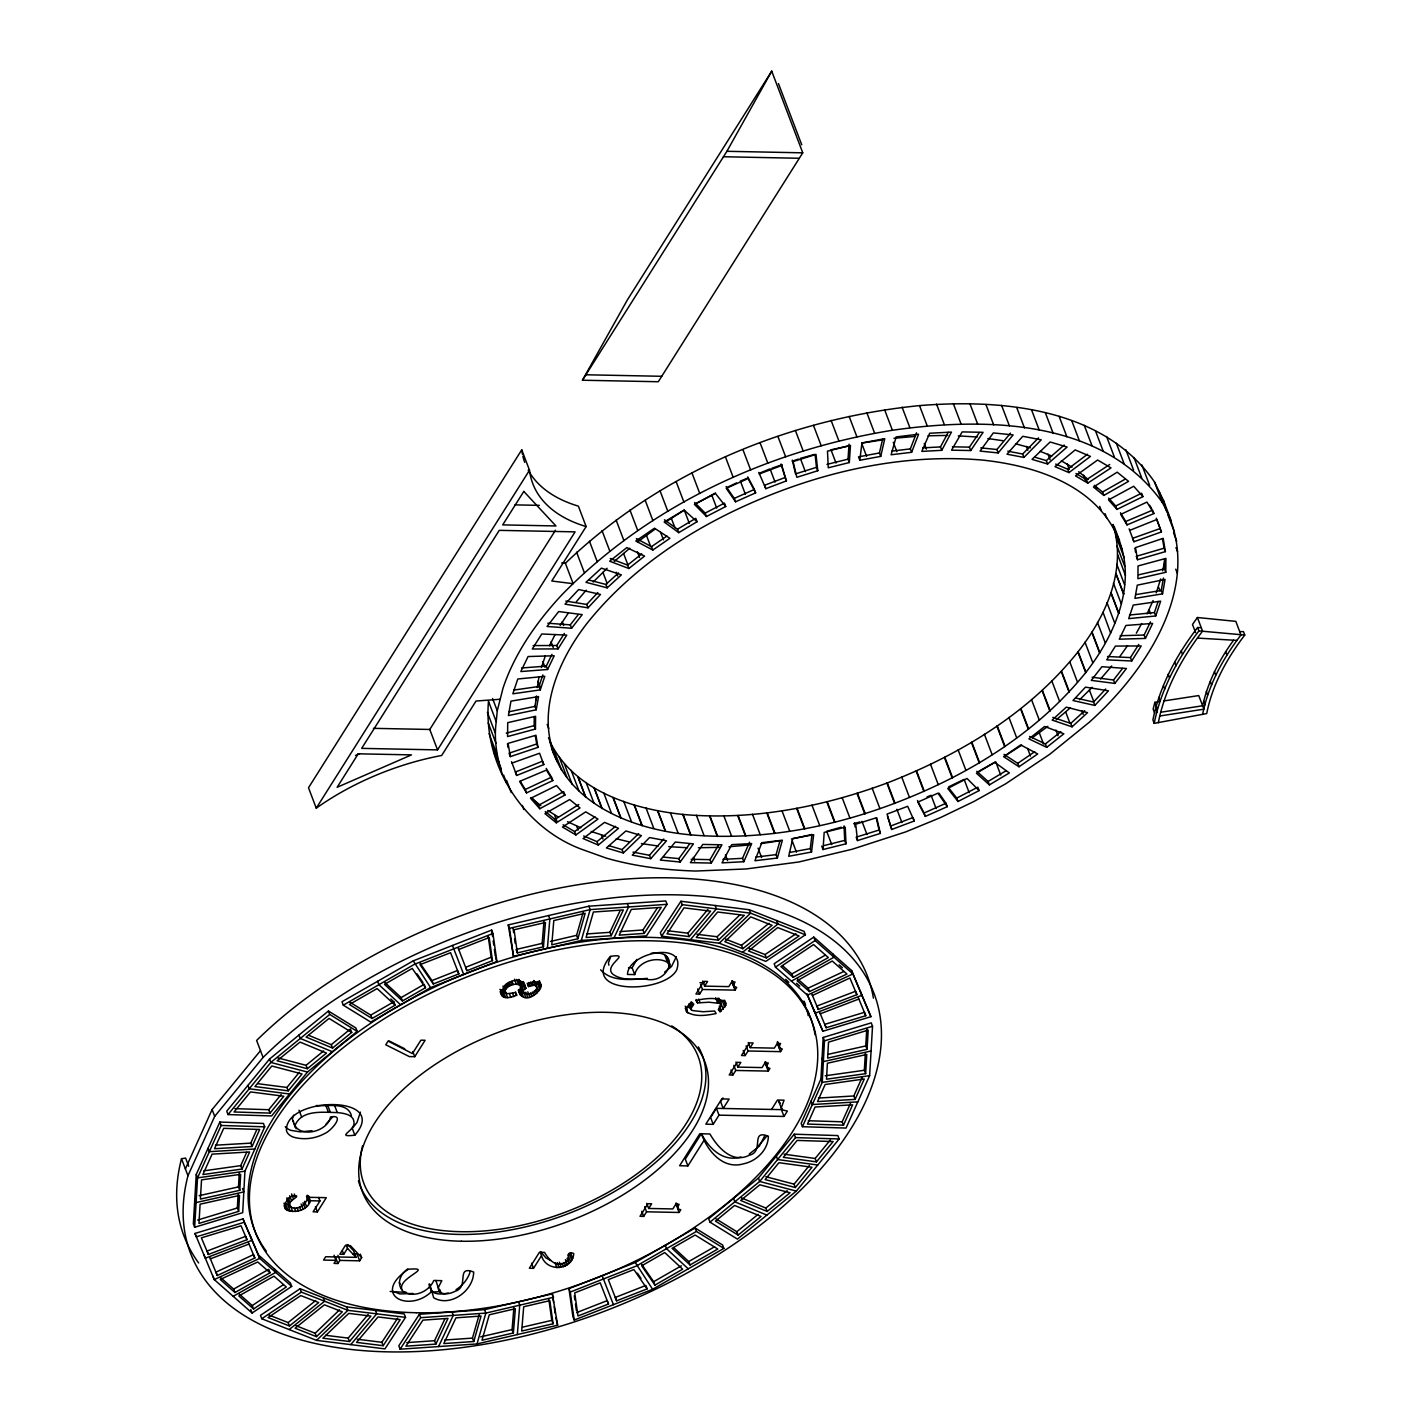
<?xml version="1.0" encoding="UTF-8"?>
<svg xmlns="http://www.w3.org/2000/svg" width="1423" height="1423" viewBox="0 0 1423 1423"><rect width="100%" height="100%" fill="white"/><g stroke="black" fill="none" stroke-linecap="round" stroke-linejoin="round"><path stroke-width="1.5" d="M535.457 729.021L535.599 716.285L507.726 722.653L507.566 736.563L535.457 729.021L534.159 725.623L534.248 717.139M1112.964 524.536C1128.403 573.931 1101.704 625.177 1069.74 661.766C1021.465 717.868 955.687 756.325 887.312 782.935C822.263 807.054 752.233 820.733 682.738 814.418C632.15 808.976 573.985 790.743 549.99 741.739C565.144 803.835 633.164 829.645 690.493 834.839C765.147 841.402 840.566 825.785 909.475 797.431C976.569 769.843 1040.124 729.341 1085.927 672.314C1115.863 634.249 1139.147 579.677 1115.757 532.807C1091.69 483.678 1033.329 465.481 982.617 460.091C908.087 453.617 832.811 469.234 764.009 497.552C696.914 525.123 633.377 565.643 587.574 622.651C557.638 660.717 534.354 715.289 557.745 762.159M1165.775 572.313L1165.917 558.403L1138.044 565.945L1137.902 578.681L1165.775 572.313L1164.476 568.898L1164.583 558.972M238.655 1211.382L239.509 1195.409L200.092 1204.196L198.971 1223.424L238.655 1211.382L237.356 1207.985L238.103 1194.004M239.793 1190.304L240.647 1174.331L201.532 1179.863L200.394 1199.091L239.793 1190.304L238.495 1186.907L239.242 1172.926M244.934 1171.182L242.693 1212.681L194.649 1227.266L193.35 1223.851L196.249 1174.455L219.836 1122.071L263.415 1123.441L264.714 1126.838L244.934 1171.182L197.53 1177.87L196.249 1174.455M820.946 1078.954L823.188 1037.456L871.232 1022.87L872.53 1026.268L869.631 1075.663L846.045 1128.065L802.447 1126.696L801.167 1123.298L820.946 1078.954L822.245 1082.352L802.447 1126.696M823.188 1037.456L824.468 1040.853L822.245 1082.352L869.631 1075.663M194.649 1227.266L197.53 1177.87L221.134 1125.468L219.836 1122.071M865.646 1073.671L866.767 1054.443L827.386 1063.23L826.514 1079.203L865.646 1073.671L864.348 1070.274L865.344 1053.18M867.069 1049.356L868.19 1030.11L828.524 1042.152L827.652 1058.125L867.069 1049.356L865.771 1045.941L866.767 1028.847M849.318 462.546L850.474 445.435L827.492 451.162L828.275 467.793L849.318 462.546L848.019 459.149L849.033 444.172M823.028 849.531L824.184 832.419L845.226 827.172L846.009 843.803L823.028 849.531L821.729 846.134M429.39 1287.815L429.675 1284.115L433.713 1297.794C450.629 1307.648 473.61 1290.59 473.663 1272.02C455.218 1264.976 469.768 1286.872 455.324 1291.212C450.54 1293.738 442.411 1295.802 438.658 1290.643L438.462 1287.228L441.824 1280.647L433.784 1280.487C428.963 1291.942 413.221 1298.576 402.673 1290.999C396.217 1283.368 400.414 1273.976 407.707 1268.942M542.163 943.378L516.051 949.479L517.349 952.894L543.461 946.793L542.163 943.378L543.995 921.286M543.461 946.793L545.471 922.495L514.059 929.77L517.349 952.894M513.365 1332.977L515.375 1308.698L489.281 1314.799L481.988 1340.253L513.365 1332.977L512.084 1329.58L513.899 1307.506M547.41 948.376L549.847 918.956L548.549 915.558M517.332 1334.578L519.751 1305.158L518.47 1301.76M496.236 721.692L497.25 710.789L503.066 688.021A357.422 196.765 -20.8 0 1 561.658 595.045C649.173 504.952 769.292 450.184 892.399 430.262C984.556 417.064 1102.7 418.664 1162.271 502.408C1206.882 581.011 1147.578 670.34 1088.844 722.617L1049.605 754.386L1005.723 783.788L973.759 801.576L940.301 817.674L905.704 831.904L852.288 849.211L798.943 861.964L746.221 868.955L695.883 871.036C665.644 870.182 635.441 866.482 606.305 858.105L581.491 849.229C522.348 827.101 483.073 763.831 488.48 701.272L496.236 721.692C493.763 739.32 496.876 757.125 502.194 773.97M536.097 700.169L536.507 695.954M537.307 687.54L538.908 677.33M1164.743 560.306L1162.751 570.801M811.537 852.039L813.671 834.714L792.771 838.609L788.698 856.29L811.537 852.039L810.256 848.642L811.857 835.639M859.812 460.252L861.947 442.927L884.786 438.675L880.73 456.374L859.812 460.252L858.514 456.854L879.432 452.959L882.598 439.209M725.73 1005.367L725.445 1002.201C717.05 996.545 705.274 998.555 695.811 1000.405L697.537 1002.895L708.974 1002.219L719.398 1003.357L721.319 1004.887L718.313 1009.636L720.074 1011.735L725.73 1005.367L723.791 1000.262M677.917 1206.633L677.971 1208.839L680.781 1209.763L679.073 1212.467L646.576 1211.809L643.676 1216.398L639.994 1216.327L647.963 1203.698L651.645 1203.769L648.675 1208.465L672.848 1208.945L675.818 1204.249L679.109 1204.32L677.917 1206.633L676.619 1203.235M733.859 984.307L733.93 986.513L736.723 987.437L735.015 990.123L702.517 989.483L699.618 994.072L695.936 994.001L703.905 981.372L707.587 981.443L704.616 986.139L728.789 986.619L731.76 981.923L735.051 981.995L733.859 984.307L732.56 980.909M767.104 1065.276L767.175 1067.481L769.968 1068.406L768.278 1071.092L735.762 1070.452L732.863 1075.041L729.181 1074.97L737.167 1062.341L740.849 1062.412L737.879 1067.108L762.052 1067.588L765.023 1062.892L768.313 1062.963L767.104 1065.276L765.823 1061.878M779.395 1045.816L779.448 1048.022L782.259 1048.947L780.551 1051.65L748.053 1050.992L745.154 1055.581L741.472 1055.51L749.441 1042.881L753.123 1042.952L750.152 1047.648L774.325 1048.128L777.296 1043.433L780.587 1043.504L779.395 1045.816L778.096 1042.419M360.393 1112.146L356.977 1122.516L352.246 1128.368L354.825 1135.18C334.316 1137.528 355.376 1130.983 353.989 1122.32C353.58 1114.298 343.459 1113.248 337.269 1112.555C322.843 1112.412 301.356 1109.335 294.952 1125.718C302.21 1137.902 327.664 1131.232 330.492 1117.002C346.145 1113.711 330.972 1131.125 324.889 1133.42C315.461 1138.649 303.864 1140.161 293.494 1137.155A26.379 14.515 -20.8 0 1 286.503 1130.929C283.835 1096.048 390.791 1094.145 354.825 1135.18M536.222 709.792L538.552 696.576L510.964 701.13L508.402 715.556L536.222 709.792L534.923 706.395L536.596 696.95M1162.538 593.836L1165.081 579.41L1137.279 585.173L1134.931 598.389L1162.538 593.836L1161.239 590.438L1163.427 578.058M669.895 964.136C659.685 955.029 638.109 960.436 634.711 974.595L627.507 974.453C627.792 952.699 686.58 940.443 676.743 969.828C664.648 993.912 578.165 995.175 610.325 956.381C633.235 952.912 602.658 964.972 612.815 974.186C622.242 981.159 635.032 978.757 646.06 979.255C670.002 984.058 681.315 949.177 651.289 953.25M676.352 956.665L671.585 966.43L664.63 972.14M1159.265 701.664L1154.871 702.339L1153.146 709.116L1154.693 713.208M1201.279 627.721L1197.597 627.507C1176.643 654.865 1159.692 685.922 1152.915 719.967L1154.195 723.364L1206.722 713.563C1212.36 684.588 1227 658.315 1244.769 635.049L1243.489 631.652L1239.7 631.581M1154.195 723.364C1160.972 689.319 1177.924 658.262 1198.895 630.905L1197.597 627.507M1158.304 722.724C1164.975 688.981 1181.748 658.226 1202.577 631.136L1197.401 617.511L1235.822 621.371L1240.981 634.978C1222.908 658.475 1208.394 685.192 1202.577 714.471M1233.581 640.243C1219.209 659.81 1207.896 681.991 1202.631 705.772L1160.937 712.212M541.416 667.565L545.347 655.736M1156.223 592.893L1160.67 578.983M777.367 858.033L782.401 840.193L761.839 842.683L754.919 860.755L777.367 858.033L776.069 854.636L779.982 840.762M518.968 991.6C527.399 1012.714 558.012 973.225 527.595 983.755L528.556 986.584L533.643 985.285L535.671 985.623L537.022 987.971C534.55 996.1 520.053 996.296 520.302 986.157M577.88 938.735L585.173 913.281L553.796 920.556L551.786 944.836L577.88 938.735L576.582 935.338L583.27 912.001M581.313 940.443L590.154 909.599L588.855 906.202L508.242 924.914L513.49 956.309L581.313 940.443L646.469 935.854L667.049 904.334L665.768 900.937L588.855 906.202M473.77 1341.515L481.063 1316.044L455.965 1317.823L443.816 1343.579L473.77 1341.515L472.472 1338.118L479.16 1314.763M477.007 1343.935L485.848 1313.091L484.549 1309.676L419.394 1314.265L398.814 1345.802L400.112 1349.2L477.007 1343.935L557.638 1325.222L552.373 1293.827L484.549 1309.676M540.278 689.888L544.796 676.334L517.776 679.002L512.831 693.801L540.278 689.888L538.979 686.473L542.857 674.876M1155.725 615.963L1160.652 601.164L1133.224 605.077L1128.706 618.631L1155.725 615.963L1154.427 612.566L1158.126 601.449M541.523 1255.62C545.97 1272.375 572.775 1270.917 573.736 1253.503C564.86 1249.821 571.495 1261.454 564.237 1263.001C555.664 1267.413 548.389 1259.124 544.511 1252.382L539.442 1252.276L529.356 1268.267L533.5 1268.355L541.523 1255.62L540.242 1252.222M764.934 1135.483L759.277 1146.226L749.245 1154.035M293.707 1115.116L292.355 1118.923L295.237 1127.336M470.284 1271.415C468.025 1278.975 462.742 1285.52 456.054 1289.647M318.663 1197.543L319.962 1200.941L313.113 1211.809L317.347 1211.898L326.312 1197.668L307.742 1197.294C306.265 1205.121 297.176 1211.044 289.883 1206.579L289.278 1204.854C288.94 1199.874 303.935 1194.555 292.231 1195.925C269.178 1212.876 305.874 1217.875 310.374 1200.763L308.435 1195.658M911.645 452.283L918.582 434.211L896.134 436.932L891.1 454.773L911.645 452.283L910.364 448.885L916.519 432.823M520.267 995.015L518.381 990.568L522.241 987.455C518.417 981.39 506.855 984.591 504.934 991.137L506.855 993.734L515.304 992.667L516.709 995.228C486.346 1007.395 508.242 969.668 524.251 983.471L525.887 988.345L522.241 991.262M634.711 974.595L632.132 967.782L636.846 959.387M549.42 645.775L555.112 634.498M1147.045 613.936L1153.092 600.542M743.838 861.715L751.7 843.572L731.742 844.639L722.012 862.872L743.838 861.715L742.539 858.318L749.53 842.185M242.035 1169.03L249.648 1151.954L212.08 1154.142L202.884 1174.562L242.035 1169.03L240.736 1165.633L246.659 1152.345M252.067 1146.529L259.68 1129.453L223.696 1128.332L214.517 1148.717L252.067 1146.529L250.768 1143.131L256.691 1129.844M686.562 1011.753L687.22 1006.595L691.898 1002.219L693.766 1004.282L690.671 1009.085L692.61 1010.579L703.015 1011.735L714.613 1011.006L716.125 1013.55C706.68 1015.417 694.94 1017.392 686.562 1011.753L685.263 1008.356M185.381 1168.923L212.098 1109.549L260.498 1050.636M187.961 1175.718L214.695 1116.344L263.077 1057.449A365.604 201.266 -20.8 0 1 833.327 940.229A365.604 201.266 -20.8 0 1 595.579 1314.55A365.604 201.266 -20.8 0 1 187.961 1175.718L181.504 1158.713L185.595 1158.091L188.708 1166.255M843.465 1125.202L852.644 1104.817L815.094 1107.005L807.481 1124.081L843.465 1125.202L842.167 1121.804L850.527 1103.27M855.098 1099.392L864.277 1078.972L825.144 1084.504L817.514 1101.58L855.098 1099.392L853.8 1095.977L862.142 1077.424M611.196 935.711L623.345 909.955L593.391 912.018L586.098 937.49L611.196 935.711L609.898 932.314L620.179 910.524M613.9 938.148L628.61 906.967L627.312 903.569M435.865 1344.112L447.996 1318.374L422.916 1320.135L405.929 1346.176L435.865 1344.112L434.566 1340.715L444.848 1318.943M438.551 1346.567L453.261 1315.386L451.98 1311.97M547.588 669.504L554.223 655.772L528.075 656.537L520.818 671.549L547.588 669.504L546.29 666.106L551.982 654.331M1145.426 638.429L1152.666 623.416L1125.913 625.462L1119.278 639.194L1145.426 638.429L1144.128 635.032L1150.478 621.887M610.752 956.541L608.475 962.66L608.848 965.203M536.044 984.663L538.107 981.354L540.704 988.167M941.759 450.326L951.471 432.094L929.664 433.25L921.802 451.393L941.759 450.326L940.461 446.929L948.234 432.343M560.2 625.391L568.097 613.402M1136.319 633.199L1141.673 623.576M582.452 380.226L627.276 300.075L771.728 71.15L802.75 152.83L658.298 381.738L582.452 380.226L726.904 151.3L771.728 71.15M711.322 863.067L721.941 844.8L702.784 844.426L690.386 862.64L711.322 863.067L710.024 859.652L718.526 845.049M561.711 562.957L565.393 563.277L573.149 583.697L551.768 581.011L586.134 526.563A183.869 101.211 -20.8 0 1 529.498 470.23L521.743 449.828L308.506 787.755L316.262 808.175A183.869 101.211 -20.8 0 1 441.681 755.488L476.029 701.041L500.202 699.262M316.262 808.175L529.498 470.23M437.537 749.885L575.105 531.864L499.242 530.352L361.673 748.373L437.537 749.885L429.782 729.465L555.486 530.245M558.047 648.888L566.745 635.12L541.754 633.982L532.273 649.013L558.047 648.888L556.767 645.491L564.362 633.431M414.751 1056.702L425.121 1040.266L420.888 1040.177L412.421 1053.571L388.088 1041.067L385.758 1044.784L409.344 1056.595L414.751 1056.702L412.812 1051.597M334.031 1255.228L335.97 1260.333L334.031 1263.411L337.909 1263.499L339.848 1260.404L337.909 1255.317M339.848 1260.404L359.645 1260.814L361.655 1257.612L350.396 1245.641L345.309 1245.552L339.83 1254.232L343.708 1254.303L347.479 1248.345L346.18 1244.929M713.19 1124.33L718.989 1115.152L784.002 1116.45L781.405 1109.638L716.409 1108.339L710.611 1117.535L713.19 1124.33L705.826 1124.188L721.781 1098.93L729.145 1099.072L723.204 1108.464L720.625 1101.669L722.991 1097.898M701.379 1133.633L685.299 1159.105L687.896 1165.917L679.607 1165.739L699.796 1133.757L709.917 1133.971C717.69 1147.436 732.24 1164.032 749.387 1155.191C764.774 1151.598 749.761 1129.044 768.384 1136.23C768.135 1149.962 756.556 1161.097 743.589 1163.801C723.115 1169.902 707.32 1150.976 701.379 1133.633C708.814 1148.343 723.169 1162.431 741.009 1156.988M687.896 1165.917L703.976 1140.428M771.551 1109.424L777.474 1100.032L784.073 1100.175L781.227 1108.055L783.024 1110.082L787.399 1111.061L784.002 1116.45M1131.73 660.984L1141.228 645.953L1115.436 646.078L1106.756 659.845L1131.73 660.984L1130.449 657.586L1138.756 644.423M619.966 931.603L642.947 929.984L657.515 907.678M644.245 933.399L661.233 907.358L631.314 909.422L619.165 935.16L644.245 933.399L642.947 929.984M383.178 1345.696L400.183 1319.655L378.002 1316.951L356.55 1342.387L383.178 1345.696L381.88 1342.298L397.675 1318.125M405.537 1317.342L384.939 1348.879L316.564 1340.377L261.761 1318.747L260.48 1315.35L300.093 1288.722L346.625 1306.919L404.239 1313.945L405.537 1317.342L347.906 1310.334L301.374 1292.137L300.093 1288.722M680.923 901.257L660.343 932.776L661.642 936.192L719.255 943.2L765.787 961.397L805.4 934.786L804.102 931.389L749.298 909.742L680.923 901.257L682.222 904.654L661.642 936.192M400.112 1349.2L420.692 1317.68L485.848 1313.091L553.672 1297.242M970.717 450.54L983.115 432.325L962.179 431.898L951.56 450.166L970.717 450.54L969.419 447.142L979.344 432.556M1120.061 656.252L1127.567 645.615M1197.401 617.511L1192.492 624.466L1195.605 632.648M680.176 862.036L693.446 843.875L675.285 842.042L660.343 860.061L680.176 862.036L678.878 858.638L689.728 843.768M567.884 1255.104L569.129 1253.396L571.726 1260.209M547.802 623.221L570.285 624.857L578.272 614.611M571.584 628.255L582.22 614.611L558.67 611.552L547.037 626.476L571.584 628.255L570.285 624.857M1114.832 683.414L1126.447 668.49L1101.918 666.711L1091.263 680.372L1114.832 683.414L1113.533 679.998L1122.569 668.401M332.911 1116.628L325.974 1124.223M234.866 1108.642L268.751 1109.709L281.149 1094.518M257.812 1083.686L286.93 1087.457L299.364 1072.23M270.05 1113.106L283.835 1096.244L250.519 1091.921L234.048 1111.986L270.05 1113.106L268.751 1109.709M288.229 1090.854L302.05 1073.956L271.811 1066.005L254.93 1086.549L288.229 1090.854L286.93 1087.457M307.475 1072.07L271.615 1115.934L228.018 1114.565L226.737 1111.167L269.552 1059.032L328.428 1011.024L355.892 1027.975L357.173 1031.373L307.475 1072.07L270.85 1062.447L269.552 1059.032M758.406 1178.066L794.247 1134.202L837.845 1135.572L839.143 1138.969L796.329 1191.104L737.434 1239.113L709.988 1222.161L708.69 1218.764L758.406 1178.066L759.686 1181.464L796.329 1191.104M839.143 1138.969L795.546 1137.6L759.686 1181.464L709.988 1222.161M228.018 1114.565L270.85 1062.447L329.727 1014.439L357.173 1031.373M795.35 1187.529L765.129 1179.578L778.915 1162.698L812.017 1167.251L795.35 1187.529L794.07 1184.132L809.349 1165.526M784.091 1154.195L815.148 1158.464L830.445 1139.841M816.446 1161.862L833.131 1141.548L797.129 1140.428L783.326 1157.326L816.446 1161.862L815.148 1158.464M980.785 447.889L996.918 449.508L1010.49 433.143M998.199 452.923L1013.14 434.904L993.325 432.93L980.056 451.091L998.199 452.923L996.918 449.508M667.707 930.713L687.878 933.186L707.889 909.439M325.671 1335.308L348.19 1338.1L368.201 1314.39M689.177 936.583L710.611 911.147L683.983 907.838L666.978 933.879L689.177 936.583L687.878 933.186M349.489 1341.515L370.923 1316.097L348.742 1313.393L322.879 1338.207L349.489 1341.515L348.19 1338.1M690.44 939.696L716.409 908.906L715.111 905.49M350.752 1344.628L376.721 1313.838L375.423 1310.441M576.333 601.733L586.169 590.225M1100.602 679.002L1111.719 666M633.004 852.128L649.457 855.276L663.776 839.001M650.756 858.674L666.498 840.78L649.564 837.542L632.257 855.134L650.756 858.674L649.457 855.276M565.803 601.075L586.721 604.437L597.838 592.537M588.019 607.834L600.506 594.44L578.663 589.531L565.002 604.152L588.019 607.834L586.721 604.437M1075.663 698.017L1093.54 702.037L1105.671 689.034M1094.838 705.434L1108.481 690.813L1085.482 687.131L1072.978 700.525L1094.838 705.434L1093.54 702.037M1007.804 451.18L1022.639 454.026L1038.505 437.893M1023.92 457.423L1041.245 439.832L1022.746 436.292L1006.986 454.186L1023.92 457.423L1022.639 454.026M565.393 563.277C660.379 472.009 789.142 418.575 919.507 405.608C1001.917 398.902 1103.448 407.814 1154.515 481.988L1163.552 500.576L1171.378 521.245M593.213 582.007L607.105 568.275M1079.595 699.778L1092.206 687.309M609.346 845.796L622.064 849.584L638.642 833.629M623.363 852.982L641.435 835.586L625.907 830.961L606.394 847.948L623.363 852.982L622.064 849.584M696.968 934.288L717.121 936.743L739.96 914.847M718.419 940.141L744.3 915.327L717.672 912.018L696.238 937.437L718.419 940.141L717.121 936.743M719.255 943.2L750.597 913.157L805.4 934.786M295.735 1325.578L315.141 1333.244L339.51 1309.871M316.44 1336.642L342.32 1311.828L324.408 1304.82L295.095 1328.21L316.44 1336.642L315.141 1333.244M316.564 1340.377L347.906 1310.334L346.625 1306.919M432.254 1290.928C409.628 1313.874 370.282 1294.948 408.348 1269.263C435.456 1266.897 397.533 1277.765 401.855 1289.363M588.891 580.015L605.878 584.444L618.507 572.918M607.176 587.841L621.371 574.874L601.449 568.133L585.938 582.309L607.176 587.841L605.878 584.444M1052.824 717.37L1070.754 723.418L1084.717 710.664M1072.035 726.833L1087.546 712.656L1066.325 707.124L1052.131 720.091L1072.035 726.833L1070.754 723.418M1034.646 457.139L1046.296 460.607L1064.191 445.043M1047.595 464.005L1067.108 447.035L1050.138 441.984L1032.049 459.38L1047.595 464.005L1046.296 460.607M614.22 561.445L629.82 548.211M1056.186 719.842L1070.345 707.836M583.661 835.959L597.02 841.651L615.536 826.301M598.318 845.049L618.507 828.311L604.544 822.369L583.056 838.556L598.318 845.049L597.02 841.651M519.662 984.449L523.29 981.55L525.887 988.345M277.823 1057.894L306.052 1065.329L323.608 1050.957M308.898 1035.393L331.274 1044.678L350.414 1029.007L351.712 1032.404L332.573 1048.075L306.123 1037.1L329.051 1018.423L351.712 1032.404M307.35 1068.726L326.49 1053.056L300.022 1042.081L277.094 1060.775L307.35 1068.726L306.052 1065.329M716.054 1218.888L736.829 1231.713L758.103 1214.353M741.419 1197.917L765.841 1208.056L787.132 1190.695M738.128 1235.111L761.038 1216.434L734.588 1205.459L715.449 1221.13L738.128 1235.111L736.829 1231.713M767.139 1211.453L790.067 1192.759L759.811 1184.808L740.672 1200.478L767.139 1211.453L765.841 1208.056M725.534 939.091L741.472 945.317L769.06 923.296M742.77 948.714L772.066 925.324L750.721 916.892L724.841 941.706L742.77 948.714L741.472 945.317M742.521 952.307L778.007 923.972L776.709 920.556M268.734 1314.923L288.122 1322.572L315.693 1300.551M289.42 1325.987L318.716 1302.579L300.804 1295.588L268.093 1317.556L289.42 1325.987L288.122 1322.572M289.171 1329.562L324.64 1301.227L323.359 1297.829M610.254 558.51L627.561 565.109L641.72 553.938M628.841 568.506L644.583 556.091L626.814 547.624L609.631 561.196L628.841 568.506L627.561 565.109M1029.594 736.42L1045.389 743.944L1060.864 731.724M1046.67 747.342L1063.87 733.788L1044.642 726.459L1028.9 738.875L1046.67 747.342L1045.389 743.944M1055.688 464.094L1067.659 469.199L1087.492 454.257M1068.958 472.596L1090.445 456.409L1075.183 449.917L1054.977 466.655L1068.958 472.596L1067.659 469.199M637.913 541.718L655.025 529.143M1032.351 737.737L1047.879 726.317M563.117 824.789L574.59 831.548L594.992 816.891M575.888 834.945L597.98 819.061L585.725 811.857L562.494 827.065L575.888 834.945L574.59 831.548M636.383 538.606L651.503 546.645L666.907 536.08M652.801 550.043L669.913 538.321L654.491 528.2L635.796 541.007L652.801 550.043L651.503 546.645M1003.998 754.368L1017.712 763.368L1034.717 751.718M1019.01 766.766L1037.705 753.959L1020.7 744.923L1003.589 756.662L1019.01 766.766L1017.712 763.368M749.156 948.323L765.076 954.548L795.973 933.79M766.374 957.946L799.068 935.978L777.741 927.565L748.462 950.955L766.374 957.946L765.076 954.548M239.171 1294.005L252.262 1305.567L283.177 1284.809M253.561 1308.982L286.29 1286.979L273.981 1276.2L238.833 1295.962L253.561 1308.982L252.262 1305.567M194.969 1233.456L214.268 1279.597L252.084 1313.02L291.697 1286.41L290.417 1282.995L258.435 1254.979L242.995 1218.871L194.969 1233.456L196.249 1236.854L244.294 1222.286L259.733 1258.394L291.697 1286.41M813.796 937.099L774.165 963.727L775.464 967.142L807.428 995.157L822.885 1031.248L870.912 1016.68L851.594 970.539L813.796 937.099L815.094 940.514L852.893 973.937L870.912 1016.68M775.464 967.142L815.094 940.514M261.761 1318.747L301.374 1292.137M1075.984 473.521L1086.478 479.711L1109.709 464.503M1087.777 483.109L1111.007 467.9L1097.613 460.02L1075.521 475.905L1087.777 483.109L1086.478 479.711M665.822 521.903L684.267 510.092L689.301 523.326M1005.012 755.88L1021.732 745.19M545.276 811.519L555.006 819.399L578.77 804.546M556.304 822.796L580.05 807.944L569.662 799.548L544.938 813.618L556.304 822.796L555.006 819.399M664.47 519.786L677.473 529.231L695.758 518.328L697.057 521.725L678.771 532.647L664.15 522.01L684.125 510.092L697.057 521.725M976.765 771.302L988.078 781.476L1006.239 770.643M989.376 784.873L1009.352 772.956L994.73 762.337L976.445 773.24L989.376 784.873L988.078 781.476M349.969 1002.254L370.763 1015.097L393.815 1001.81L395.096 1005.207L372.043 1018.494L349.382 1004.496L377.131 988.558L395.096 1005.207M384.69 982.332L401.161 997.576L424.196 984.307L425.477 987.722L402.442 1000.974L384.495 984.342L412.243 968.423L425.477 987.722M430.6 987.615L370.745 1022.088L343.281 1005.154L341.982 1001.739L413.257 960.845L491.646 930.091L492.945 933.488L496.912 961.468L430.6 987.615L413.257 960.845M635.281 1262.521L695.136 1228.031L722.599 1244.983L723.88 1248.398L652.606 1289.291L574.216 1320.046L572.918 1316.649L568.951 1288.651L635.281 1262.521L652.606 1289.291M723.88 1248.398L696.416 1231.446L636.561 1265.919L570.249 1292.066L574.216 1320.046M343.281 1005.154L414.555 964.243L492.945 933.488M654.936 1285.111L641.684 1265.83L664.719 1252.56L682.666 1269.191L654.936 1285.111L653.637 1281.714L681.386 1265.794M673.773 1247.686L688.732 1261.561L714.648 1246.708M690.03 1264.976L717.797 1249.038L695.118 1235.039L672.065 1248.327L690.03 1264.976L688.732 1261.561M1095.123 486.026L1102.54 492.02L1125.362 479.035M1103.839 495.417L1128.546 481.348L1117.197 472.169L1093.433 487.022L1103.839 495.417L1102.54 492.02M782.668 965.843L791.899 973.937L825.18 955.224M220.565 1277.534L233.639 1289.096L268.751 1269.352L270.05 1272.767L234.937 1292.511L220.209 1279.49L257.741 1261.988L270.05 1272.767M793.198 977.334L828.328 957.572L813.6 944.57L780.889 966.555L793.198 977.334L791.899 973.937M791.455 981.141L833.985 957.217L832.704 953.819M233.176 1296.317L275.724 1272.393L274.426 1268.996M697.057 502.977L715.502 493.016M979.006 771.124L995.726 761.821L1000.743 775.055M531.935 797.912L538.499 805.311L563.65 791.65L564.949 795.066L539.797 808.726L530.583 798.339L556.518 785.567L564.949 795.066M694.62 502.479L705.168 513.098L724.449 503.119L725.73 506.517L706.466 516.496L694.406 504.382L715.467 493.479L725.73 506.517M949.034 788.306L956.736 798.09L977.797 787.186L979.095 790.601L958.035 801.487L947.754 788.449L967.035 778.47L979.095 790.601M1108.659 498.086L1115.685 506.001L1141.62 493.23L1142.9 496.627L1116.966 509.398L1108.553 499.9L1133.704 486.257L1142.9 496.627M726.975 487.484L736.545 482.895M948.59 786.866L964.136 779.377L969.17 792.611M520.284 781.28L525.247 789.48L551.519 777.154L552.818 780.569L526.546 792.878L519.591 781.423L546.45 770.074L552.818 780.569M797.36 978.722L808.122 988.149L843.679 971.553M809.42 991.564L846.952 974.044L832.242 961.023L797.111 980.767L809.42 991.564L808.122 988.149M807.428 995.157L852.893 973.937L851.594 970.539M812.337 995.531L849.887 978.01L856.895 994.659L818.278 1009.441L811.893 994.108M217.292 1275.524L254.824 1258.003L253.543 1254.606L215.994 1272.126L217.292 1275.524L209.75 1257.327M726.104 486.595L734.286 498.388L754.35 489.459L755.631 492.856L735.584 501.785L726.228 488.302L748.124 478.555L755.631 492.856M917.497 800.491L924.078 813.013L945.975 803.266L947.273 806.663L925.359 816.411L917.853 802.11L937.917 793.18L947.273 806.663M355.501 755.488L359.521 753.728M1120.452 512.76L1125.753 521.494L1152.612 510.146L1153.911 513.543L1127.034 524.891L1120.684 514.414L1146.956 502.088L1153.911 513.543M748.285 477.808L740.369 481.063L745.403 494.297M760.149 472.934L770.039 468.861L775.073 482.095M927.067 796.933L931.087 795.279L936.103 808.513M543.799 764.596L542.501 761.198L515.393 772.031L516.691 775.446L543.799 764.596L539.566 753.247L512.067 763.03M1129.702 530.37L1156.81 519.52L1161.435 531.935L1133.935 541.736L1132.637 538.321L1160.136 528.538L1161.435 531.935M419.945 963.033L431.987 980.572L457.53 970.504L458.829 973.901L433.286 983.969L420.034 964.669L450.557 952.699L458.829 973.901M488.196 936.245L491.184 957.234L465.641 967.302L466.94 970.717L492.465 960.65L489.192 937.544L458.686 949.515M576.689 1312.593L607.194 1300.622L608.493 1304.019L577.969 1315.99L574.696 1292.884L600.221 1282.835L608.493 1304.019M616.604 1300.835L647.127 1288.864L645.846 1285.449L615.305 1297.438L616.604 1300.835L608.332 1279.633L633.875 1269.565L647.127 1288.864M820.182 1013.852L858.763 999.071M208.398 1254.463L246.997 1239.682L245.699 1236.285L207.118 1251.048L208.398 1254.463L201.39 1237.832L241.056 1225.79L246.997 1239.682M210.266 1258.893L248.883 1244.093M759.259 473.984L781.761 465.481L786.421 480.885L765.823 488.676L758.779 472.418M781.049 464.005L785.14 477.488L764.525 485.279L765.823 488.676M890.442 826.087L912.943 817.585L914.242 820.982L891.723 829.484L887.525 816.446M772.066 468.167L782.17 464.681M792.273 461.194L798.339 459.095M535.333 735.887L536.702 743.962L509.043 753.194L510.341 756.609L537.983 747.36L535.937 735.246L508.1 743.375L510.341 756.609M815.148 455.075L816.464 467.349L795.528 473.895L792.309 460.127M817.763 470.746L796.827 477.31L793.127 461.55L816.002 454.399L817.763 470.746L816.464 467.349M876.301 818.207L879.076 830.018L856.201 837.169L857.482 840.566L880.357 833.416L876.675 817.674L855.721 824.219L857.482 840.566M826.123 1027.744L865.771 1015.72L864.49 1012.304L824.824 1024.347L826.123 1027.744L819.737 1012.429M197.672 1220.027L237.356 1207.985M824.468 1040.853L872.53 1026.268M1162.502 538.748L1164.103 548.193L1136.265 556.322L1137.564 559.719L1165.401 551.608L1163.16 538.356L1135.501 547.606L1137.564 559.719M814.65 454.382L800.349 458.402L805.382 471.636M841.224 827.208L826.692 831.299L831.726 844.533M853.675 823.704L859.901 821.96M506.286 733.165L534.159 725.623M826.976 464.396L848.019 459.149M823.81 845.618L844.711 840.406L844.017 825.856M550.488 941.439L576.582 935.338M508.242 924.914L509.523 928.312L590.154 909.599L667.049 904.334M480.689 1336.855L512.084 1329.58M522.49 1327.161L551.804 1320.366L553.102 1323.764L521.69 1331.056L523.7 1306.759L549.829 1300.64L553.102 1323.764M1138.756 574.785L1164.476 568.898M828.435 1054.265L865.771 1045.941M199.113 1195.676L238.495 1186.907M871.072 1050.974L823.348 1061.611L822.067 1058.196M849.335 445.79L830.979 449.793L836.013 463.026M791.437 838.983L812.177 834.447M509.256 711.713L534.923 706.395M448.245 1293.009C442.589 1294.29 435.883 1294.93 431.116 1290.981M789.48 852.502L810.256 848.642M312.011 1130.698L300.342 1131.89L290.897 1130.36A26.379 14.515 -20.8 0 1 285.294 1126.642M412.955 1293.471L399.845 1293.934L393.175 1291.426M1135.767 594.636L1161.239 590.438M1163.64 700.97L1198.753 695.562L1203.929 709.17L1160.047 715.947M883.185 439.796L861.591 443.122L866.607 456.356M760.949 843.661L780.551 840.655M513.65 690.102L538.979 686.473M825.215 1075.788L864.348 1070.274M203.774 1170.844L240.736 1165.633M891.865 451.109L910.364 448.885M755.666 857.108L776.069 854.636M647.358 978.366C632.043 979.504 611.961 982.475 600.595 969.81M1129.488 615.021L1154.427 612.566M893.946 438.284L915.06 436.434M728.932 846.756L750.206 844.888M521.583 667.992L546.29 666.106M586.899 933.933L609.898 932.314M406.782 1342.618L434.566 1340.715M444.67 1340.021L472.472 1338.118M818.438 1098.058L853.8 1095.977M857.838 1101.864L812.337 1104.533L811.057 1101.117M215.442 1145.195L250.768 1143.131M254.824 1149.001L209.341 1151.669L208.043 1148.272M922.727 447.871L940.461 446.929M722.902 859.367L742.539 858.318M1120.168 635.725L1144.128 635.032M316.386 1105.511C327.717 1106.578 347.301 1101.633 351.41 1115.525M927.974 435.776L947.736 435.42M698.426 847.734L720.34 847.361M533.127 645.597L556.767 645.491M726.904 151.3L802.75 152.83M723.453 156.743L799.317 158.273M585.885 374.783L661.748 376.295M952.396 446.804L969.419 447.142M514.895 504.88L539.317 505.361M1244.769 635.049L1198.895 630.905M373.431 728.345L429.782 729.465M691.187 859.279L710.024 859.652M628.521 967.711L632.132 967.782M699.938 982.67L704.26 982.759M310.374 1200.763L319.962 1200.941M352.655 1253.912L357.048 1254.001L359.645 1260.814M347.746 1244.538L353.473 1250.55L356.052 1257.345L325.689 1256.74L323.572 1260.084L335.97 1260.333M808.3 1120.737L842.167 1121.804M221.134 1125.468L264.714 1126.838M1107.539 656.537L1130.449 657.586M958.319 435.883L977.156 437.003M1197.668 638.091L1237.156 640.421M668.739 846.649L687.558 847.77M286.574 1210.101L283.995 1203.289L290.079 1204.747M499.864 989.412L505.094 990.888M663.456 857.091L678.878 858.638M682.222 904.654L750.597 913.157L749.298 909.742M357.298 1339.239L381.88 1342.298M1092.117 677.241L1113.533 679.998M289.545 1094.002L249.203 1088.773L247.922 1085.375M521.583 996.296L519.004 989.483L523.166 990.604M817.727 1165.028L777.616 1159.532L776.335 1156.134M987.829 438.533L1002.753 440.685M641.435 843.608L658.298 846.027M1015.684 443.816L1030.377 447.818M591.168 831.477L605.7 836.19M616.212 838.734L628.806 841.793M687.273 1007.075L690.102 1007.786M765.841 1176.714L794.07 1184.132M1040.16 451.322L1051.81 456.054M567.51 821.694L580.833 827.777M550.648 1260.493L545.809 1257.825L541.131 1252.098M766.872 1215.1L734.837 1201.812L733.557 1198.415M332.324 1051.722L300.289 1038.434L298.99 1035.037M1061.38 460.856L1072.07 467.153M547.73 810.452L558.332 817.069M389.066 1040.925L404.79 1048.804M1078.687 471.707L1088.221 479.48M540.811 805.685L530.886 797.591M780.444 1103.287L778.63 1101.242L781.796 1109.211M796.542 983.346L799.744 986.139M839.125 964.865L842.38 967.747M688.252 1268.836L666.498 1248.683L665.199 1245.285M400.663 1004.851L378.909 984.698L377.629 981.301M390.809 999.035L393.815 1001.81M1094.323 485.279L1097.364 488.178M347.479 1248.345L356.052 1257.345M938.967 793.145L945.975 803.266M641.595 1264.175L653.637 1281.714M637.415 1273.176L641.026 1278.441M416.957 973.794L422.987 982.564M292.658 1120.541L293.6 1121.964M1149.624 505.236L1151.616 508.509M546.219 768.42L551.519 777.154M747.769 476.936L754.35 489.459M399.276 1282.55L400.094 1284.204M494.439 753.55L498.904 762.728M914.242 820.982L907.678 806.29L887.063 814.081L891.723 829.484M807.001 993.752L822.885 1031.248M248.438 1242.688L254.824 1258.003M858.247 997.523L865.771 1015.72M613.42 1304.66L602.125 1275.595M458.135 948.038L466.94 970.717M463.756 974.542L452.461 945.459M212.098 1109.549L214.695 1116.344M1225.594 651.592L1226.875 654.989M1159.087 491.397L1166.86 511.818M1167.838 514.77L1174.046 531.099M1154.515 481.988L1162.378 502.639M1173.584 532.807L1176.696 541.22M1175.985 547.57L1177.533 551.662M1141.904 465.001L1149.659 485.421M1133.971 457.495L1141.726 477.915M1175.736 569.182L1177.283 573.273M1214.406 671.656L1215.704 675.053M1164.103 548.193L1165.401 551.608M1125.86 449.775L1133.615 470.195M1210.333 681.599L1211.631 684.997M1116.326 443.229L1124.081 463.649M1206.277 691.542L1207.576 694.958M1106.578 436.505L1114.334 456.925M1203.769 701.308L1205.068 704.723M1158.571 587.165L1160.012 590.936M1181.179 650.845L1182.46 654.242M1095.532 430.991L1103.287 451.393M1125.753 521.494L1127.034 524.891M1115.685 506.001L1116.966 509.398M1174.704 662.406L1176.003 665.804M1084.255 425.317L1092.01 445.737M1149.197 610.093L1150.638 613.864M1114.102 526.261L1119.616 540.793M1112.661 524.642L1115.757 532.807M1114.067 528.698L1121.84 549.118M1116.326 537.005L1124.134 557.674M1071.821 420.888L1079.577 441.308M1168.158 674.235L1169.457 677.65M1105.084 513.685L1106.632 517.776M1117.019 546.076L1124.775 566.496M1099.677 506.392L1101.402 510.679M1117.731 554.881L1125.486 575.55M1083.632 475.122L1085.802 480.796M1163.427 685.726L1164.726 689.123M1116.824 564.344L1124.579 584.764M1059.121 416.334L1066.876 436.754M1115.97 573.54L1123.725 593.942M1115.917 573.807L1123.672 594.227M1158.696 697.466L1159.976 700.863M1113.462 583.288L1121.217 603.708M1067.108 463.738L1069.278 469.394M1045.46 413.044L1053.216 433.464M1154.871 702.339L1157.201 708.458M1155.778 708.725L1157.077 712.123M1111.061 592.768L1118.816 613.188M1110.954 593.053L1118.727 613.473M1106.987 602.729L1114.743 623.149M1031.479 409.664L1039.235 430.084M1047.986 454.133L1050.138 459.789M1103.056 612.388L1110.669 633.093M1016.716 407.547L1024.471 427.967M1097.471 622.42L1105.226 642.84M1026.445 446.413L1027.886 450.202M1092.064 632.168L1099.819 652.588M1091.868 632.452L1099.623 652.872M1001.596 405.377L1009.369 425.797M1085.002 642.182L1092.757 662.602M985.908 404.47L993.663 424.89M1078.172 651.894L1085.927 672.314M1077.958 652.179L1085.713 672.599M1089.413 690.084L1093.718 701.414M1069.74 661.766L1077.496 682.168M969.846 403.527L977.601 423.929M1081.782 710.611L1083.223 714.382M1061.558 671.336L1069.313 691.756M1061.291 671.62L1069.047 692.04M953.392 403.812L961.148 424.232M1065.631 711.838L1069.936 723.169M1051.846 680.959L1059.601 701.379M936.547 404.114L944.303 424.534M1042.401 690.315L1050.156 710.735M1042.098 690.582L1049.854 711.002M1055.919 730.07L1058.072 735.744M1031.497 699.582L1039.252 720.002M919.507 405.608L927.262 426.028M1039.252 732.649L1043.557 743.998M924.256 443.442L926.426 449.117M1020.896 708.583L1028.651 729.003M1020.576 708.832L1028.331 729.252M902.075 407.138L909.831 427.558M778.452 83.566L801.736 144.808M1027.602 748.48L1030.465 756.04M1008.925 717.405L1016.68 737.808M884.644 409.842L892.399 430.262M893.27 442.251L896.864 451.696M997.292 725.961L1005.047 746.381M996.936 726.21L1004.691 746.63M866.785 412.581L874.54 433.001M879.432 452.959L880.73 456.374M984.378 734.232L992.133 754.652M849.157 416.441L856.913 436.861M971.856 742.272L979.611 762.692M971.464 742.486L979.22 762.906M958.141 749.885L965.897 770.305M831.085 420.372L838.841 440.792M944.836 757.303L952.592 777.723M944.445 757.516L952.2 777.919M956.736 798.09L958.035 801.487M813.458 425.352L821.213 445.773M930.482 764.204L938.255 784.624M795.368 430.44L803.141 450.86M916.554 770.91L924.31 791.33M916.145 771.088L923.901 791.508M924.078 813.013L925.359 816.411M777.919 436.47L785.674 456.89M901.72 777.011L909.475 797.431M785.14 477.488L786.421 480.885M760.024 442.642L767.78 463.062M887.312 782.935L895.067 803.355M886.885 783.095L894.64 803.515M896.899 809.313L901.933 822.547M872.157 788.164L879.912 808.584M742.948 449.686L750.704 470.106M879.076 830.018L880.357 833.416M857.446 793.269L865.202 813.689M857.002 793.394L864.757 813.814M725.428 456.872L733.183 477.292M861.982 821.373L867.016 834.607M734.286 498.388L735.584 501.785M842.131 797.574L849.887 817.994M844.711 840.406L846.009 843.803M711.678 494.848L716.712 508.082M827.243 801.772L834.999 822.192M826.816 801.878L834.572 822.298M691.969 472.97L699.725 493.39M705.168 513.098L706.466 516.496M811.946 805.098L819.701 825.518M676.192 481.757L683.947 502.177M797.076 808.353L804.831 828.773M796.649 808.442L804.404 828.862M860.613 991.902L861.911 995.3L815.148 1013.194L813.867 1009.796M856.895 994.659L855.597 991.244L816.998 1006.025L818.278 1009.441M677.473 529.231L678.771 532.647M671.354 518.363L674.947 527.808M781.956 810.683L789.712 831.103M660.023 490.757L667.778 511.177M792.166 840.868L796.471 852.217M660.592 532.291L663.474 539.851M767.246 812.96L775.019 833.38M766.837 813.013L774.592 833.433M645.188 500.273L652.944 520.693M646.469 535.439L650.773 546.77M752.482 814.258L760.238 834.678M629.944 510.021L637.7 530.441M758.032 848.126L761.625 857.571M738.11 815.521L745.865 835.941M737.701 815.539L745.456 835.959M637.362 551.804L639.514 557.478M616.159 520.178L623.914 540.598M723.827 815.77L731.6 836.19M623.576 553.511L627.899 564.86M725.41 854.885L727.562 860.559M602.018 530.583L609.773 551.003M709.952 816.019L717.708 836.439M709.561 816.019L717.317 836.439M616.248 572.224L617.689 576.013M696.345 815.219L704.1 835.639M586.134 526.563L578.378 506.143A183.869 101.211 -20.8 0 1 528.218 470.124M602.943 572.384L607.247 583.732M589.46 541.256L597.233 561.676M777.474 1041.654L780.071 1048.466M777.225 1042.348L779.448 1048.022M777.972 1044.838L780.551 1051.65M683.111 814.454L690.866 834.874M682.738 814.418L690.493 834.839M693.25 857.34L694.673 861.128M576.582 552.195L584.337 572.615M794.247 1134.202L795.546 1137.6M765.841 1062.821L767.78 1067.926M670.322 812.604L678.077 833.024M764.951 1061.807L767.175 1067.481M765.681 1064.297L768.278 1071.092M732.596 981.852L734.535 986.957M731.689 980.838L733.93 986.513M732.436 983.329L735.015 990.123M748.213 1042.543L750.152 1047.648M657.871 810.825L665.626 831.245M657.515 810.772L665.27 831.192M746.114 1045.887L748.053 1050.992M724.663 1000.244L725.961 1003.66M743.215 1050.476L745.154 1055.581M724.769 1007.359L722.173 1000.547L720.625 1002.539L723.204 1009.352M718.722 998.074L721.319 1004.887M646.024 807.962L653.78 828.382M718.704 998.91L721.354 1005.954M717.459 998.252L719.398 1003.357M719.309 1005.936L721.248 1011.042M715.644 997.772L717.583 1002.877M718.775 1008.338L720.074 1011.735M735.94 1062.003L737.879 1067.108M702.677 981.034L704.616 986.139M733.823 1065.347L735.762 1070.452M634.498 805.205L642.253 825.625M634.178 805.098L641.933 825.518M700.578 984.378L702.517 989.483M562.227 621.744L563.668 625.515M730.924 1069.936L732.863 1075.041M697.679 988.967L699.618 994.072M623.719 801.345L631.492 821.765M698.675 999.071L699.974 1002.486M696.238 999.497L697.537 1002.895M613.26 797.609L621.015 818.029M691.027 1001.934L692.325 1005.332M612.957 797.485L620.713 817.905M689.924 1003.286L691.222 1006.684M689.337 1004.602L691.347 1009.939M688.732 1003.98L690.671 1009.085M551.039 641.809L553.209 647.483M666.32 955.918L670.233 965.772M685.228 1006.15L687.825 1012.945M603.69 792.807L611.445 813.227M667.938 962.482L669.877 967.587M664.648 954.762L667.245 961.574M716.409 1108.339L718.989 1115.152M594.369 788.146L602.125 808.566M594.12 788.004L601.876 808.424M542.91 661.713L545.062 667.387M586.116 782.454L593.871 802.874M601.502 835.176L602.943 838.965M578.058 776.94L585.814 797.36M577.845 776.762L585.6 797.182M537.912 681.226L540.064 686.9M571.192 770.412L578.948 790.814M564.326 763.866L572.259 784.482M547.161 724.396L548.709 728.469M559.114 756.787L566.87 777.207M553.707 749.494L561.605 770.128M548.567 737.683L551.662 745.848M551.537 748.053L553.956 754.421M576.706 826.301L578.129 830.071M536.702 743.962L537.983 747.36M554.668 815.237L556.82 820.911M538.499 805.311L539.797 808.726M695.136 1228.031L696.416 1231.446M492.589 698.533L497.25 710.789M525.247 789.48L526.546 792.878M676.654 1204.178L677.935 1207.576M675.747 1203.164L679.073 1212.467M487.413 712.443L495.168 732.863M522.294 805.471L523.842 809.545M488.231 722.884L495.987 743.304M489.05 733.574L496.805 753.994M506.57 780.302L511.231 792.558M491.718 743.446L499.473 763.866M499.686 764.774L501.234 768.847M503.564 774.984L506.659 783.148M646.736 1203.36L648.675 1208.465M644.637 1206.704L646.576 1211.809M641.737 1211.293L643.676 1216.398M539.37 980.732L541.114 985.339M539.175 981.568L541.114 986.673M537.254 982.991L539.851 989.785M534.425 981.159L538.623 991.475M533.732 980.518L535.671 985.623M535.902 989.554L537.183 992.969M532.344 981.87L533.643 985.285M534.248 990.87L535.546 994.268M530.601 981.995L531.882 985.41M528.929 982.439L530.228 985.837M532.398 992.009L533.696 995.406M527.275 983.186L528.556 986.584M530.423 992.898L531.722 996.313M527.808 991.831L529.747 996.936M522.063 982.457L524.642 989.27M525.816 992.205L527.755 997.31M522.241 987.455L518.968 979.344L521.565 986.139M522.33 988.274L525.745 997.398M518.417 980.073L520.356 985.178M521.138 987.455L523.077 992.56M516.691 979.451L518.63 984.556M520.907 990.301L523.486 997.096M514.45 979.22L516.389 984.325M518.434 989.874L519.733 993.29M511.889 981.212L513.187 984.609M515.411 991.831L516.709 995.228M510.323 981.621L511.622 985.036M508.811 982.226L510.092 985.623M512.547 993.236L513.845 996.634M507.388 982.955L508.687 986.37M506.197 983.791L507.495 987.188M509.594 994.054L510.875 997.47M495.613 958.07L496.912 961.468M505.201 984.716L506.499 988.131M504.436 985.748L505.716 989.145M502.995 986.032L507.673 997.701M503.386 987.598L505.325 992.703M491.184 957.234L492.465 960.65M502.977 990.693L505.556 997.505M501.234 990.195L503.813 997.007M500.505 991.12L502.444 996.225M500.167 991.724L501.447 995.122M570.73 1253.325L572.669 1258.43M568.542 1256.811L570.481 1261.916M567.083 1258.306L569.022 1263.411M565.411 1259.622L567.35 1264.727M564.166 1262.414L565.465 1265.83M562.156 1263.286L563.437 1266.683M559.399 1262.201L561.338 1267.306M568.951 1288.651L570.249 1292.066M557.229 1262.539L559.168 1267.644M554.97 1262.628L556.909 1267.733M431.987 980.572L433.286 983.969M557.638 1325.222L555.735 1317.52M531.562 1263.25L533.5 1268.355M401.161 997.576L402.442 1000.974M370.763 1015.097L372.043 1018.494M439.778 1289.523L441.077 1292.938M439.565 1291.977L435.883 1280.415M328.428 1011.024L329.727 1014.439M428.981 1284.097L431.578 1290.91M331.274 1044.678L332.573 1048.075M419.394 1314.265L420.692 1317.68M334.69 1105.742L337.269 1112.555M327.806 1105.618L330.385 1112.412M325.814 1105.458L328.393 1112.27M360.375 1254.197L361.655 1257.612M299.026 1110.171L301.623 1116.966M294.241 1123.672L296.18 1128.777M342.409 1250.906L343.708 1254.303M263.077 1057.449L256.62 1040.444A365.604 201.266 -20.8 0 1 628.237 878.898A365.604 201.266 -20.8 0 1 873.42 998.181M335.33 1256.687L337.909 1263.499M315.408 1206.793L317.347 1211.898M307.155 1195.195L309.734 1201.99M306.496 1196.298L309.076 1203.111M304.558 1201.35L306.496 1206.455M303.028 1202.684L304.967 1207.789M301.107 1203.965L303.046 1209.07M299.506 1206.775L300.787 1210.173M294.241 1193.986L295.539 1197.401M297.105 1207.576L298.403 1210.973M291.573 1193.915L293.512 1199.02M294.436 1208.038L295.735 1211.453M289.598 1195.782L291.537 1200.887M288.104 1197.704L290.043 1202.809M290.719 1206.455L292.658 1211.56M286.699 1198.041L289.278 1204.854M287.304 1199.785L289.883 1206.579M287.659 1204.552L290.239 1211.364M285.614 1204.054L288.193 1210.866M284.12 1205.708L285.4 1209.105M242.515 1188.525L243.813 1191.923L196.089 1202.56L194.791 1199.162M258.435 1254.979L259.733 1258.394L214.268 1279.597L212.988 1276.2M250.715 1236.925L252.013 1240.34L205.268 1258.234L203.969 1254.837M242.995 1218.871L244.294 1222.286M250.786 1309.622L252.084 1313.02M233.639 1289.096L234.937 1292.511M1156.276 518.185L1160.136 528.538M1129.115 528.858L1133.935 541.736M511.533 761.696L516.691 775.446M1165.757 508.705L1163.552 500.576M667.316 957.341L667.636 958.96M1134.896 548.246L1135.59 552.284M507.442 743.749L508.082 747.52M574.305 1295.784L574.892 1299.982M575.497 1304.197L576.386 1310.494M513.063 928.472L513.667 932.67M514.557 938.984L515.162 943.182M509.523 928.312L513.49 956.309M552.373 1293.827L553.6 1302.436M554.205 1306.741L555.13 1313.216M548.833 1299.341L551.804 1320.366M491.646 930.091L492.571 936.547M493.176 940.852L493.799 945.157M494.404 949.461L495.311 955.918M854.654 822.85L855.098 826.941M198.651 1262.948A365.604 201.266 -20.8 0 1 181.504 1158.713M804.191 1001.241A297.549 163.787 -20.8 0 1 805.596 1005.314M807.339 1011.54A297.549 163.787 -20.8 0 1 808.264 1015.737M767.104 1135.75A297.549 163.787 -20.8 0 1 758.263 1146.049M440.009 1291.622A297.549 163.787 -20.8 0 1 431.418 1292.066M406.16 1292.262A297.549 163.787 -20.8 0 1 390.169 1291.461M785.727 979.326A297.549 163.787 -20.8 0 1 788.804 982.404M802.928 1001.187A297.549 163.787 -20.8 0 1 805.009 1004.994M807.766 1010.864A297.549 163.787 -20.8 0 1 809.367 1014.866M671.763 1025.93A178.782 98.418 -20.8 0 1 568.062 1211.151A178.782 98.418 -20.8 0 1 362.545 1145.889M698.373 1046.866A183.14 100.82 -20.8 0 1 570.659 1212.716A183.14 100.82 -20.8 0 1 358.418 1180.877M266.297 1251.208A297.549 163.787 -20.8 0 1 467.829 972.674A297.549 163.787 -20.8 0 1 815.112 1034.859M524.713 462.35A183.869 101.211 -20.8 0 1 522.881 456.196M522.419 454.097A183.869 101.211 -20.8 0 1 521.743 449.828M358.24 753.816L337.126 787.293L411.496 754.884L358.24 753.816M523.806 491.433L502.693 524.891L555.948 525.959L523.806 491.433M416.228 1312.735A297.549 163.787 -20.8 0 0 816.393 1038.256A297.549 163.787 -20.8 0 0 368.13 1029.309A297.549 163.787 -20.8 0 0 416.228 1312.735M461.354 1241.23A183.14 100.82 -20.8 0 0 707.658 1072.302A183.14 100.82 -20.8 0 0 431.738 1066.788A183.14 100.82 -20.8 0 0 461.354 1241.23"/></g></svg>
